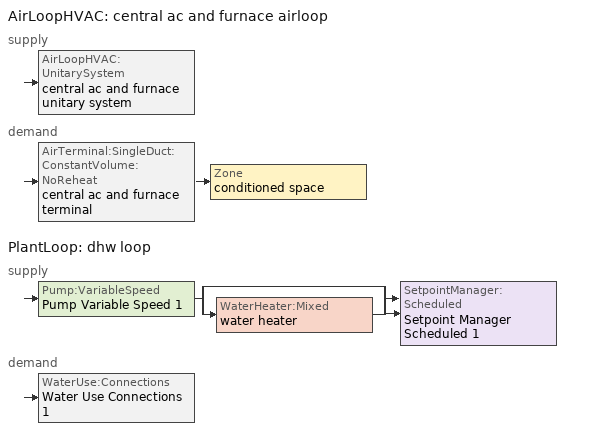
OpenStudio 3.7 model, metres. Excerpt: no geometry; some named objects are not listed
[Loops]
AirLoopHVAC 'central ac and furnace airloop'
 supply: AirLoopHVAC:UnitarySystem 'central ac and furnace unitary system'
 demand: AirTerminal:SingleDuct:ConstantVolume:NoReheat 'central ac and furnace terminal' > Zone 'conditioned space'
PlantLoop 'dhw loop'
 supply: Pump:VariableSpeed 'Pump Variable Speed 1' > split
  | bypass
  | WaterHeater:Mixed 'water heater'
  join > SetpointManager:Scheduled 'Setpoint Manager Scheduled 1'
 demand: WaterUse:Connections 'Water Use Connections 1'
[Sizing:Zone] Zone Cooling Design Supply Air Temperature Input Method=SupplyAirTemperature; Zone Cooling Design Supply Air Temperature {C}=14; Zone Cooling Design Supply Air Temperature Difference {deltaC}=11.11; Zone Heating Design Supply Air Temperature Input Method=SupplyAirTemperature; Zone Heating Design Supply Air Temperature {C}=40; Zone Heating Design Supply Air Temperature Difference {deltaC}=11.11; Zone Cooling Design Supply Air Humidity Ratio {kg-H2O/kg-air}=0.0085; Zone Heating Design Supply Air Humidity Ratio {kg-H2O/kg-air}=0.008; Cooling Design Air Flow Method=DesignDay; Heating Design Air Flow Method=DesignDay; Account for Dedicated Outdoor Air System=No; Dedicated Outdoor Air System Control Strategy=NeutralSupplyAir; Dedicated Outdoor Air Low Setpoint Temperature for Design {C}=autosize; Dedicated Outdoor Air High Setpoint Temperature for Design {C}=autosize; Zone Load Sizing Method=Sensible Load Only No Latent Load; Zone Latent Cooling Design Supply Air Humidity Ratio Input Method=HumidityRatioDifference; Zone Cooling Design Supply Air Humidity Ratio Difference {kgWater/kgDryAir}=0.005; Zone Latent Heating Design Supply Air Humidity Ratio Input Method=HumidityRatioDifference; Zone Humidification Design Supply Air Humidity Ratio Difference {kgWater/kgDryAir}=0.005
conditioned space; garage
[Zone equipment]
conditioned space: central ac and furnace terminal
[Coil:Cooling:DX:SingleSpeed]
central ac and furnace clg coil: Availability Schedule=Always On Discrete; Rated Total Cooling Capacity {W}=6028.79; Rated Sensible Heat Ratio=0.730032; Rated COP {W/W}=4.3086; Rated Air Flow Rate {m3/s}=0.311418; Rated Evaporator Fan Power Per Volume Flow Rate 2017 {W/(m3/s)}=773.3; Rated Evaporator Fan Power Per Volume Flow Rate 2023 {W/(m3/s)}=934.4; Total Cooling Capacity Function of Temperature Curve=Cool-CAP-fT1; Total Cooling Capacity Function of Flow Fraction Curve=Cool-CAP-fFF1; Energy Input Ratio Function of Temperature Curve=Cool-EIR-fT1; Energy Input Ratio Function of Flow Fraction Curve=Cool-EIR-fFF1; Part Load Fraction Correlation Curve=Cool-PLF-fPLR1; Minimum Outdoor Dry-Bulb Temperature for Compressor Operation {C}=-25; Nominal Time for Condensate Removal to Begin {s}=1000; Ratio of Initial Moisture Evaporation Rate and Steady State Latent Capacity=1.5; Maximum Cycling Rate {cycles/hr}=3; Latent Capacity Time Constant {s}=45; Condenser Type=AirCooled; Evaporative Condenser Effectiveness=0.9; Evaporative Condenser Air Flow Rate {m3/s}=autosize; Evaporative Condenser Pump Rated Power Consumption {W}=autosize; Crankcase Heater Capacity {W}=50; Maximum Outdoor Dry-Bulb Temperature for Crankcase Heater Operation {C}=10; Basin Heater Capacity {W/K}=0; Basin Heater Setpoint Temperature {C}=2
[Coil:Heating:Gas]
central ac and furnace htg coil: Availability Schedule=Always On Discrete; Gas Burner Efficiency=0.925; Nominal Capacity {W}=10230.8; On Cycle Parasitic Electric Load {W}=0; Off Cycle Parasitic Gas Load {W}=0; Fuel Type=NaturalGas
[EnergyManagementSystem:Sensor]
Name | Output Variable or Output Meter Index Key | Output Variable or Output Meter
central_ac_and_furnace_clg_coil_s | central ac and furnace clg coil | Cooling Coil Total Cooling Energy
central_ac_and_furnace_htg_coil_s | central ac and furnace htg coil | Heating Coil Heating Energy
water_heater_energy | water heater | Water Heater NaturalGas Rate
water_heater_on_cycle_parasitic | water heater | Water Heater On Cycle Parasitic Electricity Rate
water_heater_off_cycle_parasitic | water heater | Water Heater Off Cycle Parasitic Electricity Rate
win_s | conditioned space | Zone Air Humidity Ratio
tin_s | conditioned space | Zone Mean Air Temperature
tout_s | conditioned space | Zone Outdoor Air Drybulb Temperature
zone_htg_unmet_s | conditioned space | Zone Heating Setpoint Not Met Time
zone_clg_unmet_s | conditioned space | Zone Cooling Setpoint Not Met Time
[EnergyManagementSystem:Program]
infil_program: Set p_m = 0.14; Set p_s = 0.22; Set s_m = 270; Set s_s = 370; Set z_m = 9.99744; Set z_s = 2.9718; Set f_t = (((s_m/z_m)^p_m)*((z_s/s_s)^p_s)); Set Tdiff = tin_s-tout_s; Set dT = @Abs Tdiff; Set c = 0.166; Set Cs = 0.0649; Set Cw = 0.1637; Set n = 0.65; Set sft = (f_t*0.5); Set temp1 = ((c*Cw)*((sft*site_vw_s)^(2*n)))^2; Set Qinf = (((c*Cs*(dT^n))^2)+temp1)^0.5; Set Qinf = (@Max Qinf 0); Set mech_vent_house_fan_sensible_load_equip_act = 0.0; Set mech_vent_house_fan_latent_load_equip_act = 0.0; Set OASupInPb = out_pb_s; Set OASupInTemp = tout_s; Set OASupInW = out_wt_s; Set OASupRho = (@RhoAirFnPbTdbW OASupInPb OASupInTemp OASupInW); Set OASupCp = (@CpAirFnW OASupInW); Set OASupInEnth = (@HFnTdbW OASupInTemp OASupInW); Set ZoneTemp = tin_s; Set ZoneW = win_s; Set ZoneCp = (@CpAirFnW ZoneW); Set ZoneAirEnth = (@HFnTdbW ZoneTemp ZoneW); Set mech_vent_house_fan_cfis_act = 0.0; Set QWHV_cfis_sup = 0.0; Set QWHV_cfis_suppl_sup = 0.0; Set QWHV_cfis_suppl_exh = 0.0; Set Qrange = 0; Set Qrange = Qrange + 0.04719 * mech_vent_range_fan_0_sch_s; Set Qbath = 0; Set Qbath = Qbath + 0.04719 * mech_vent_bath_fan_0_sch_s; Set Qdryer = 0; Set Qdryer = Qdryer + 0.03334 * clothes_dryer_exhaust_0_sch_s; Set QWHV_sup = 0.0; Set QWHV_exh = 0.0; Set Qexhaust = Qrange + Qbath + Qdryer + QWHV_exh + QWHV_cfis_suppl_exh; Set Qsupply = QWHV_sup + QWHV_cfis_sup + QWHV_cfis_suppl_sup; Set Qfan = (@Max Qexhaust Qsupply); If Qfan > 0; Set Qavg = ((Qexhaust + Qsupply) / 2.0); If ((@Abs (Qexhaust - Qavg)) / Qavg) <= 0.1; Set phi = 1; Else; Set phi = (Qinf / (Qinf + Qfan)); EndIf; Set Qinf_adj = phi * Qinf; Else; Set Qinf_adj = Qinf; EndIf; Set infil_flow_act = Qinf_adj; Set Qload = Qfan; Set Effectiveness_Sens = 0.0; Set Effectiveness_Lat = 0.0; Set Fan_MFR = Qload * OASupRho; Set ZoneInEnth = OASupInEnth; Set ZoneInTemp = OASupInTemp; Set FanTotalToCond = Fan_MFR * (ZoneInEnth - ZoneAirEnth); Set FanSensToCond = Fan_MFR * ZoneCp * (ZoneInTemp - ZoneTemp); Set FanLatToCond = FanTotalToCond - FanSensToCond; Set mech_vent_house_fan_sensible_load_equip_act = mech_vent_house_fan_sensible_load_equip_act + FanSensToCond; Set mech_vent_house_fan_latent_load_equip_act = mech_vent_house_fan_latent_load_equip_act + FanLatToCond
[EnergyManagementSystem:ProgramCallingManager]
unmet_hours_program calling manager: EndOfZoneTimestepBeforeZoneReporting; unmet_hours_program
total_loads_program calling manager: EndOfZoneTimestepAfterZoneReporting; total_loads_program
[EnergyManagementSystem:OutputVariable]
Name | EMS Variable | Type of Data in Variable | Update Frequency | EMS Program or Subroutine | Units
central ac and furnace supply fan disaggregate clg | central_ac_and_furnace_supply_fan_clg | Summed | SystemTimestep | central_ac_and_furnace_supply_fan_disaggregate_program | J
central ac and furnace supply fan disaggregate htg primary | central_ac_and_furnace_supply_fan_primary_htg | Summed | SystemTimestep | central_ac_and_furnace_supply_fan_disaggregate_program_1 | J
natural_vent_flow_act_timeseries_outvar | natural_vent_flow_act | Averaged | ZoneTimestep | natural_vent_program | m^/s
whole_house_fan_flow_act_timeseries_outvar | whole_house_fan_flow_act | Averaged | ZoneTimestep | natural_vent_program | m^/s
Qfan_timeseries_outvar | Qfan | Averaged | ZoneTimestep | infil_program | m^/s
infil_flow_act_timeseries_outvar | infil_flow_act | Averaged | ZoneTimestep | infil_program | m^/s
[AirLoopHVAC:UnitarySystem]
central ac and furnace unitary system: Control Type=Load; Controlling Zone or Thermostat Location=conditioned space; Dehumidification Control Type=None; Availability Schedule=Always On Discrete; Supply Fan=central ac and furnace supply fan; Fan Placement=BlowThrough; Supply Air Fan Operating Mode Schedule=central ac and furnace auto fan schedule; Heating Coil=central ac and furnace htg coil; DX Heating Coil Sizing Ratio=1; Cooling Coil=central ac and furnace clg coil; Use DOAS DX Cooling Coil=No; DOAS DX Cooling Coil Leaving Minimum Air Temperature {C}=2; Latent Load Control=SensibleOnlyLoadControl; Supply Air Flow Rate Method During Cooling Operation=SupplyAirFlowRate; Supply Air Flow Rate During Cooling Operation {m3/s}=0.301574; Supply Air Flow Rate Method During Heating Operation=SupplyAirFlowRate; Supply Air Flow Rate During Heating Operation {m3/s}=0.299687; Supply Air Flow Rate Method When No Cooling or Heating is Required=SupplyAirFlowRate; Supply Air Flow Rate When No Cooling or Heating is Required {m3/s}=0; Maximum Supply Air Temperature {C}=48.8889; Maximum Outdoor Dry-Bulb Temperature for Supplemental Heater Operation {C}=21; Ancilliary On-Cycle Electric Power {W}=0; Ancilliary Off-Cycle Electric Power {W}=0
[AirLoopHVAC]
central ac and furnace airloop: Availability Schedule=Always On Discrete; Design Supply Air Flow Rate {m3/s}=0.301574; Design Return Air Flow Fraction of Supply Air Flow=1
[Sizing:System]
central ac and furnace airloop: Central Heating Maximum System Air Flow Ratio=0.3; Preheat Design Temperature {C}=7; Preheat Design Humidity Ratio {kg-H2O/kg-Air}=0.008; Precool Design Temperature {C}=12.8; Precool Design Humidity Ratio {kg-H2O/kg-Air}=0.008; Central Cooling Design Supply Air Temperature {C}=12.8; Central Heating Design Supply Air Temperature {C}=16.7; 100% Outdoor Air in Cooling=Yes; 100% Outdoor Air in Heating=Yes; Central Cooling Design Supply Air Humidity Ratio {kg-H2O/kg-Air}=0.0085; Zone Maximum Outdoor Air Fraction=1; Cooling Supply Air Flow Rate Per Floor Area {m3/s-m2}=0.00996765; Cooling Fraction of Autosized Cooling Supply Air Flow Rate=1; Cooling Supply Air Flow Rate Per Unit Cooling Capacity {m3/s-W}=3.94755e-05; Heating Supply Air Flow Rate Per Floor Area {m3/s-m2}=0.00996765; Heating Fraction of Autosized Heating Supply Air Flow Rate=1; Heating Fraction of Autosized Cooling Supply Air Flow Rate=1; Heating Supply Air Flow Rate Per Unit Heating Capacity {m3/s-W}=3.15882e-05; Cooling Design Capacity Method=CoolingDesignCapacity; Cooling Design Capacity {W}=autosize; Cooling Design Capacity Per Floor Area {W/m2}=234.7; Fraction of Autosized Cooling Design Capacity=1; Heating Design Capacity Method=HeatingDesignCapacity; Heating Design Capacity {W}=autosize; Heating Design Capacity Per Floor Area {W/m2}=157; Fraction of Autosized Heating Design Capacity=1; Central Cooling Capacity Control Method=OnOff; Occupant Diversity=autosize
[AirTerminal:SingleDuct:ConstantVolume:NoReheat]
central ac and furnace terminal: Availability Schedule=Always On Discrete; Maximum Air Flow Rate {m3/s}=0.301574
[ElectricEquipment:Definition] Design Level Calculation Method=EquipmentLevel
Name | Design Level {W} | Fraction Latent | Fraction Radiant | Fraction Lost
clothes washer | 416.864 | 0.03 | 0.162 | 0.7
dishwasher | 517.8 | 0.3 | 0.18 | 0.4
[PlantLoop]
dhw loop: Glycol Concentration=0; Maximum Loop Flow Rate {m3/s}=0.01; Plant Loop Volume {m3}=0.003; Load Distribution Scheme=Optimal
[Sizing:Plant]
dhw loop: Loop Type=Heating; Design Loop Exit Temperature {C}=52.6667; Loop Design Temperature Difference {deltaC}=5.55556; Sizing Option=NonCoincident; Zone Timesteps in Averaging Window=1; Coincident Sizing Factor Mode=None
[Pump:VariableSpeed]
Pump Variable Speed 1: Rated Flow Rate {m3/s}=0.01; Rated Pump Head {Pa}=1; Rated Power Consumption {W}=0; Motor Efficiency=1; Fraction of Motor Inefficiencies to Fluid Stream=0; Coefficient 1 of the Part Load Performance Curve=0; Coefficient 2 of the Part Load Performance Curve=1; Coefficient 3 of the Part Load Performance Curve=0; Coefficient 4 of the Part Load Performance Curve=0; Pump Control Type=Intermittent; Skin Loss Radiative Fraction=0.5; Design Power Sizing Method=PowerPerFlowPerPressure; Design Electric Power per Unit Flow Rate {W/(m3/s)}=348701.1; Design Shaft Power per Unit Flow Rate per Unit Head {W-s/m3-Pa}=1.28205; Design Minimum Flow Rate Fraction=0
[SetpointManager:Scheduled]
Setpoint Manager Scheduled 1: Control Variable=Temperature; Schedule=dhw temp
[WaterHeater:Mixed]
water heater: Tank Volume {m3}=0.143846; Setpoint Temperature Schedule=water heater setpoint; Deadband Temperature Difference {deltaC}=2; Maximum Temperature Limit {C}=99; Heater Control Type=Cycle; Heater Maximum Capacity {W}=10550.6; Heater Minimum Capacity {W}=0; Heater Fuel Type=NaturalGas; Heater Thermal Efficiency=0.774905; Off Cycle Parasitic Fuel Consumption Rate {W}=0; Off Cycle Parasitic Fuel Type=Electricity; Off Cycle Parasitic Heat Fraction to Tank=0; On Cycle Parasitic Fuel Consumption Rate {W}=0; On Cycle Parasitic Fuel Type=Electricity; On Cycle Parasitic Heat Fraction to Tank=0; Ambient Temperature Indicator=ThermalZone; Ambient Temperature Thermal Zone=garage; Off Cycle Loss Coefficient to Ambient Temperature {W/K}=4.19338; Off Cycle Loss Fraction to Thermal Zone=0.64; On Cycle Loss Coefficient to Ambient Temperature {W/K}=4.19338; On Cycle Loss Fraction to Thermal Zone=1; Use Side Effectiveness=1; Source Side Effectiveness=1; Use Side Design Flow Rate {m3/s}=autosize; Source Side Design Flow Rate {m3/s}=autosize; Indirect Water Heating Recovery Time {hr}=1.5; Source Side Flow Control Mode=IndirectHeatPrimarySetpoint
[WaterHeater:Sizing]
water heater: Design Mode=PeakDraw; Time Storage Can Meet Peak Draw {hr}=0.538503; Time for Tank Recovery {hr}=0; Nominal Tank Volume for Autosizing Plant Connections {m3}=1
[EnergyManagementSystem:Actuator] Actuated Component Control Type=Air Exchange Flow Rate
Name | Actuated Component | Actuated Component Type
natural_vent_flow_act | natural vent flow | Zone Infiltration
whole_house_fan_flow_act | whole house fan flow | Zone Infiltration
whole_house_fan_mix_act | whole house fan mix | ZoneMixing
infil_flow_act | infil flow | Zone Infiltration
[WaterUse:Connections]
Water Use Connections 1: Drain Water Heat Exchanger Type=None; Drain Water Heat Exchanger Destination=Plant; Water Use Equipment Name 1=dhw fixtures; Water Use Equipment Name 2=dhw distribution waste; Water Use Equipment Name 3=clothes washer; Water Use Equipment Name 4=dishwasher
[WaterUse:Equipment:Definition]
Name | Peak Flow Rate {m3/s} | Target Temperature Schedule
dhw fixtures | 7.11945e-05 | mixed water temperature schedule
dhw distribution waste | 1.50606e-05 | mixed water temperature schedule
clothes washer | 8.6182e-06
dishwasher | 6.20835e-06
[WaterUse:Equipment]
Name | Water Use Equipment Definition | Flow Rate Fraction Schedule
dhw fixtures | dhw fixtures | hot_water_fixtures
dhw distribution waste | dhw distribution waste | hot_water_fixtures
clothes washer | clothes washer | hot_water_clothes_washer
dishwasher | dishwasher | hot_water_dishwasher
[EnergyManagementSystem:InternalVariable]
central_ac_and_furnace_airloop_max_sup_fan_mfr: Internal Data Index Key=central ac and furnace supply fan; Internal Data Type=Fan Maximum Mass Flow Rate
[Schedule:File] External File=External File 1; Rows to Skip at Top=1; Number of Hours of Data=8760; Minutes per Item=15; Translate File With Relative Path=Yes
Name | Column Number
dishwasher | 5
hot_water_fixtures | 13
hot_water_clothes_washer | 12
hot_water_dishwasher | 11
[Schedule:Constant]
Name | Value
Always On Discrete | 1
central ac and furnace auto fan schedule | 0
dhw temp; water heater setpoint | 52.6667
mixed water temperature schedule | 40.5556
[Curve:Biquadratic] Minimum Value of x=-100; Maximum Value of x=100; Minimum Value of y=-100; Maximum Value of y=100
Name | Coefficient1 Constant | Coefficient2 x | Coefficient3 x**2 | Coefficient4 y | Coefficient5 y**2 | Coefficient6 x*y
Cool-CAP-fT1 | 1.55736 | -0.0744482 | 0.0030986 | 0.00145958 | -4.1148e-05 | -0.000426714
Cool-EIR-fT1 | -0.350448 | 0.11681 | -0.00339951 | -0.00122609 | 0.000600809 | -0.000466884
[Curve:Quadratic] Minimum Value of x=0
Name | Coefficient1 Constant | Coefficient2 x | Coefficient3 x**2 | Maximum Value of x | Minimum Curve Output | Maximum Curve Output
Cool-CAP-fFF1 | 0.718664 | 0.417974 | -0.136638 | 2 | 0 | 2
Cool-EIR-fFF1 | 1.14349 | -0.13944 | -0.00404779 | 2 | 0 | 2
Cool-PLF-fPLR1 | 0.93 | 0.07 | 0 | 1 | 0.7 | 1
